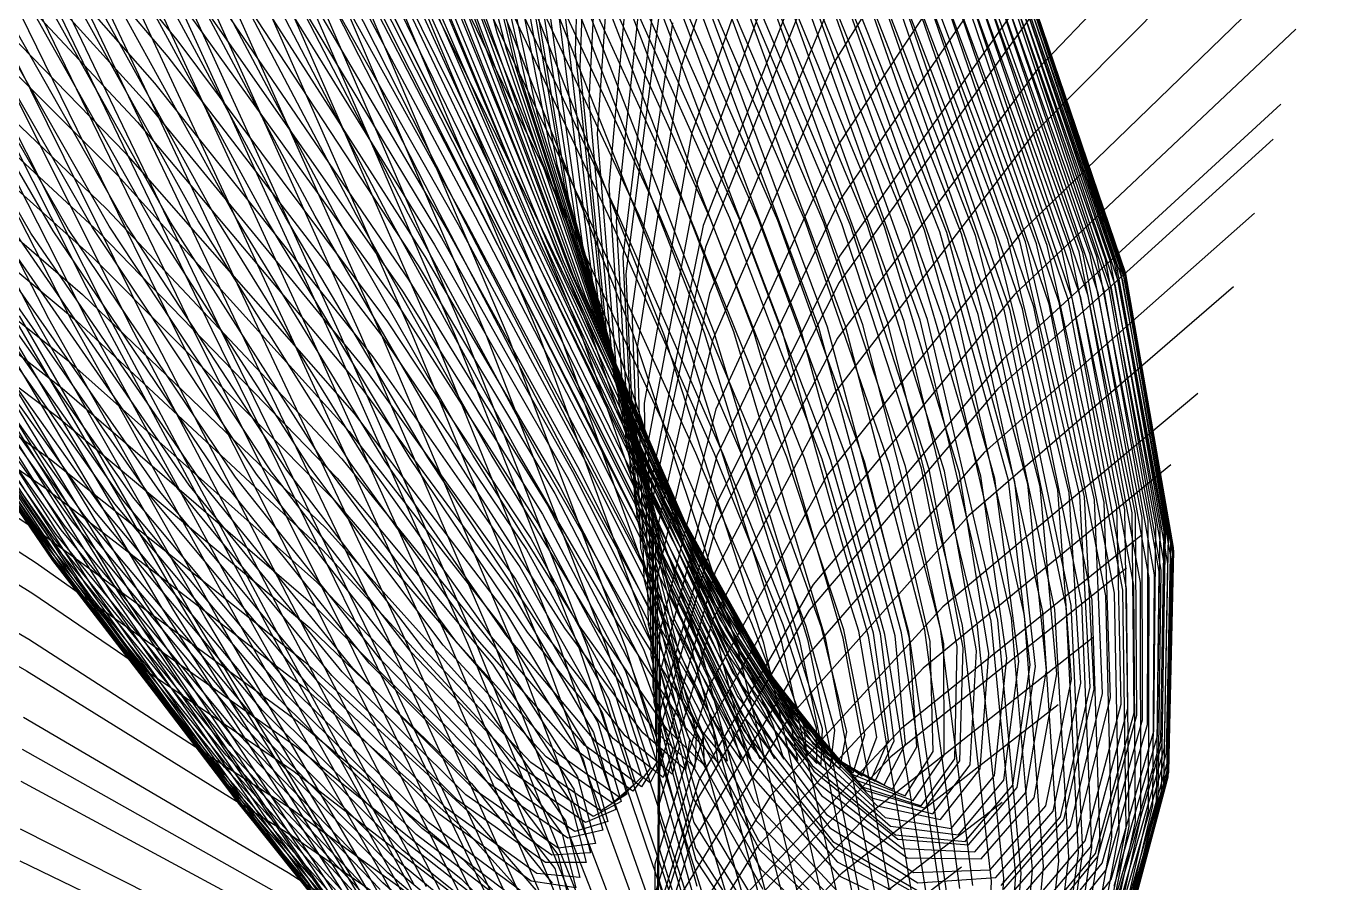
# Model space of a CAD drawing. Header units: metres. Extents: x -300 to 300, y -300 to 300.
# Drawn here: x 127.4 to 299.4, y -166.4 to -53.2 of the extents above; entities that cross this region are included whole.
import ezdxf

# ---------------------------------------------------------------- set-up
doc = ezdxf.new("R2010")
doc.units = ezdxf.units.M

msp = doc.modelspace()

# ---------------------------------------------------------------- linework, layer by layer
for p, q in [((177.2, -8.06), (189.6, -54.03)), ((109.87, -9.28), (147.32, -55.04)), ((107.94, -11.98), (146.11, -57.26)), ((179.15, -10.69), (190.82, -56.19)), ((201.29, -11.75), (199.96, -56.57)), ((181.06, -13.47), (192.02, -58.48)), ((181.94, -14.83), (192.57, -59.61)), ((202.19, -14.19), (200.55, -58.61)), ((227.87, -15.34), (213.91, -58.67)), ((105.18, -16.22), (144.38, -60.75)), ((260.32, -16.14), (234.08, -58.1)), ((183.79, -17.82), (193.73, -62.07)), ((299.41, -18.83), (261.06, -58.86)), ((103.36, -19.28), (143.23, -63.27)), ((204.03, -19.46), (201.74, -63)), ((185.59, -20.95), (194.86, -64.65)), ((101.58, -22.47), (142.12, -65.91)), ((188.15, -25.8), (196.47, -68.65)), ((205.77, -24.84), (202.86, -67.49)), ((229.96, -25.75), (215.33, -67.45)), ((99.05, -27.42), (140.53, -69.98)), ((261.17, -28.83), (234.68, -68.9)), ((298.6, -28.9), (260.47, -67.49)), ((97.39, -30.94), (139.49, -72.88)), ((189.83, -29.26), (197.52, -71.5)), ((191.46, -32.85), (198.54, -74.46)), ((208.14, -32.94), (204.39, -74.24)), ((231.18, -32.9), (216.15, -73.47)), ((192.21, -34.59), (199.01, -75.89)), ((95.06, -36.35), (138.02, -77.34)), ((159.02, -78.54), (136.84, -37.81)), ((161.66, -78.44), (139.66, -37.76)), ((165.61, -78.32), (143.86, -37.69)), ((168.33, -78.25), (146.75, -37.64)), ((171.07, -78.19), (149.67, -37.61)), ((175.14, -78.11), (154, -37.56)), ((177.92, -78.07), (156.96, -37.54)), ((182.05, -78.03), (161.35, -37.52)), ((184.85, -78.01), (164.34, -37.51)), ((166.66, -37.66), (187.65, -78.13)), ((187.67, -78), (167.34, -37.5)), ((168.08, -37.52), (188.57, -78.01)), ((168.75, -37.5), (189, -78)), ((189, -78), (168.75, -37.5)), ((170.17, -37.57), (189.92, -78.06)), ((171.59, -37.79), (190.84, -78.23)), ((191.81, -78), (171.74, -37.5)), ((194.63, -78.02), (174.74, -37.51)), ((198.76, -78.06), (179.13, -37.53)), ((201.54, -78.09), (182.1, -37.55)), ((204.32, -78.14), (185.06, -37.58)), ((205.63, -78.16), (186.44, -37.59)), ((208.38, -78.22), (189.37, -37.63)), ((211.11, -78.29), (192.27, -37.67)), ((215.08, -78.4), (196.5, -37.73)), ((217.74, -78.49), (199.33, -37.78)), ((220.37, -78.59), (202.13, -37.84)), ((261.44, -37.48), (234.87, -76.25)), ((128.04, -80.55), (103.88, -38.98)), ((130.95, -80.26), (106.98, -38.81)), ((133.01, -80.08), (109.18, -38.7)), ((136.16, -79.82), (112.53, -38.55)), ((138.38, -79.65), (114.88, -38.45)), ((140.65, -79.49), (117.3, -38.36)), ((144.09, -79.27), (120.96, -38.23)), ((146.49, -79.12), (123.52, -38.15)), ((150.11, -78.93), (127.37, -38.04)), ((152.63, -78.81), (130.05, -37.97)), ((155.19, -78.69), (132.77, -37.9)), ((161.76, -39.25), (184.48, -79.42)), ((163.17, -38.61), (185.39, -78.9)), ((165.24, -37.94), (186.73, -78.36)), ((173.67, -38.36), (192.18, -78.7)), ((175.07, -38.93), (193.09, -79.16)), ((193.75, -38.35), (199.98, -78.99)), ((221.59, -78.64), (203.43, -37.87)), ((209.62, -38.55), (205.35, -78.92)), ((224.17, -78.75), (206.17, -37.93)), ((226.7, -78.87), (208.87, -38)), ((230.36, -79.06), (212.76, -38.11)), ((232.78, -79.2), (215.34, -38.19)), ((235.16, -79.34), (217.87, -38.28)), ((236.26, -79.41), (219.04, -38.32)), ((238.56, -79.57), (221.48, -38.41)), ((240.8, -79.74), (223.87, -38.51)), ((243.99, -79.99), (227.26, -38.65)), ((246.08, -80.18), (229.49, -38.76)), ((248.11, -80.37), (231.65, -38.87)), ((249.04, -80.46), (232.64, -38.92)), ((250.97, -80.66), (234.69, -39.04)), ((252.83, -80.86), (236.67, -39.16)), ((255.43, -81.17), (239.44, -39.34)), ((257.1, -81.39), (241.22, -39.46)), ((93.53, -40.18), (137.07, -80.49)), ((159.71, -40.44), (183.15, -80.39)), ((176.47, -39.64), (194, -79.74)), ((177.13, -40.02), (194.42, -80.05)), ((178.52, -40.94), (195.32, -80.8)), ((232.23, -40.11), (216.86, -79.55)), ((258.7, -81.62), (242.92, -39.59)), ((259.43, -81.72), (243.69, -39.65)), ((260.91, -81.96), (245.27, -39.79)), ((262.31, -82.19), (246.76, -39.93)), ((264.22, -82.55), (248.79, -40.13)), ((265.41, -82.79), (250.06, -40.27)), ((266.52, -83.05), (251.24, -40.42)), ((267.01, -83.17), (251.76, -40.49)), ((267.99, -83.42), (252.8, -40.64)), ((268.87, -83.68), (253.74, -40.79)), ((270.01, -84.06), (254.96, -41.01)), ((270.68, -84.33), (255.66, -41.16)), ((156.96, -42.54), (181.37, -82.1)), ((158.33, -41.42), (182.26, -81.19)), ((179.89, -41.99), (196.21, -81.65)), ((195.25, -42.24), (200.92, -82.19)), ((271.25, -84.6), (256.27, -41.32)), ((271.48, -84.72), (256.52, -41.39)), ((271.81, -87.28), (256.86, -42.87)), ((271.91, -84.99), (256.98, -41.55)), ((272.25, -85.26), (257.34, -41.7)), ((272.31, -86.88), (257.4, -42.64)), ((272.54, -86.61), (257.64, -42.48)), ((272.58, -85.66), (257.68, -41.93)), ((272.66, -86.34), (257.77, -42.32)), ((272.68, -85.94), (257.79, -42.09)), ((272.69, -86.21), (257.8, -42.25)), ((92.07, -44.11), (136.15, -83.73)), ((154.97, -44.44), (180.08, -83.64)), ((181.89, -43.8), (197.51, -83.12)), ((210.99, -44.26), (206.24, -83.68)), ((232.66, -43.53), (217.15, -82.42)), ((260.53, -90.31), (244.86, -44.62)), ((262.59, -89.96), (247.06, -44.42)), ((263.89, -89.72), (248.44, -44.28)), ((265.11, -89.47), (249.73, -44.14)), ((265.65, -89.35), (250.31, -44.07)), ((266.74, -89.1), (251.47, -43.92)), ((267.74, -88.85), (252.53, -43.78)), ((269.05, -88.47), (253.93, -43.56)), ((269.83, -88.2), (254.75, -43.41)), ((270.51, -87.94), (255.48, -43.25)), ((270.8, -87.82), (255.79, -43.18)), ((271.35, -87.55), (256.38, -43.03)), ((296.81, -43.65), (259.16, -80.14)), ((128.44, -91.69), (104.31, -45.42)), ((130.42, -91.89), (106.42, -45.54)), ((133.45, -92.16), (109.64, -45.69)), ((135.59, -92.34), (111.92, -45.8)), ((137.79, -92.51), (114.26, -45.9)), ((138.84, -92.58), (115.38, -45.94)), ((141.13, -92.74), (117.81, -46.03)), ((143.47, -92.9), (120.3, -46.12)), ((147, -93.11), (124.06, -46.24)), ((149.46, -93.24), (126.68, -46.32)), ((151.96, -93.36), (129.34, -46.39)), ((153.16, -93.42), (130.61, -46.42)), ((153.64, -45.9), (179.22, -84.83)), ((183.23, -45.19), (198.37, -84.25)), ((227.23, -93.31), (209.43, -46.36)), ((229.71, -93.18), (212.07, -46.28)), ((232.15, -93.04), (214.66, -46.2)), ((233.28, -92.97), (215.87, -46.17)), ((235.65, -92.83), (218.39, -46.08)), ((237.96, -92.67), (220.84, -45.99)), ((241.26, -92.43), (224.36, -45.85)), ((243.43, -92.25), (226.67, -45.75)), ((245.54, -92.07), (228.91, -45.64)), ((246.51, -91.99), (229.94, -45.59)), ((248.52, -91.79), (232.09, -45.48)), ((250.47, -91.6), (234.16, -45.37)), ((261.47, -46.14), (234.89, -83.62)), ((253.21, -91.3), (237.07, -45.19)), ((254.98, -91.08), (238.95, -45.07)), ((256.67, -90.87), (240.76, -44.95)), ((257.44, -90.76), (241.58, -44.89)), ((259.03, -90.54), (243.26, -44.76)), ((155.72, -93.53), (133.34, -46.49)), ((158.33, -93.64), (136.11, -46.55)), ((162.22, -93.77), (140.25, -46.63)), ((164.9, -93.86), (143.11, -46.68)), ((167.61, -93.93), (145.99, -46.72)), ((168.9, -93.96), (147.36, -46.74)), ((171.64, -94.02), (150.28, -46.77)), ((174.41, -94.08), (153.22, -46.8)), ((178.51, -94.14), (157.58, -46.84)), ((181.31, -94.17), (160.57, -46.86)), ((184.11, -94.19), (163.55, -46.87)), ((185.44, -94.19), (164.96, -46.87)), ((188.26, -94.2), (167.96, -46.87)), ((191.07, -94.2), (170.96, -46.87)), ((195.21, -94.18), (175.36, -46.86)), ((198.02, -94.15), (178.35, -46.85)), ((200.81, -94.12), (181.32, -46.83)), ((202.13, -94.1), (182.72, -46.82)), ((184.56, -46.72), (199.23, -85.5)), ((185.18, -47.49), (199.63, -86.12)), ((204.9, -94.05), (185.67, -46.79)), ((207.66, -94), (188.6, -46.76)), ((211.67, -93.9), (192.87, -46.7)), ((214.37, -93.82), (195.75, -46.65)), ((197.33, -48.16), (202.23, -87.07)), ((217.04, -93.73), (198.58, -46.6)), ((218.29, -93.69), (199.91, -46.58)), ((220.91, -93.59), (202.7, -46.52)), ((223.49, -93.48), (205.45, -46.46)), ((211.6, -46.98), (206.63, -85.94)), ((151.71, -48.29), (177.97, -86.77)), ((186.48, -49.21), (200.47, -87.52)), ((90.02, -50.11), (134.86, -88.68)), ((150.42, -50.08), (177.14, -88.22)), ((187.75, -51.07), (201.3, -89.03)), ((233.45, -50.79), (217.69, -88.54)), ((261.39, -50.22), (234.83, -87.09)), ((149.15, -51.99), (176.32, -89.78)), ((198.68, -52.31), (203.08, -90.49)), ((212.81, -52.79), (207.42, -90.79)), ((88.71, -54.31), (134.04, -92.14)), ((147.32, -55.04), (175.13, -92.26)), ((189.6, -54.03), (202.49, -91.44)), ((295.17, -53.61), (257.97, -88.67)), ((190.82, -56.19), (203.28, -93.2)), ((199.96, -56.57), (203.88, -94)), ((146.11, -57.26), (174.35, -94.07)), ((192.02, -58.48), (204.06, -95.06)), ((234.08, -58.1), (218.11, -94.7)), ((192.57, -59.61), (204.41, -95.97)), ((200.55, -58.61), (204.25, -95.68)), ((213.91, -58.67), (208.13, -95.69)), ((261.06, -58.86), (234.6, -94.43)), ((86.88, -60.67), (132.89, -97.38)), ((144.38, -60.75), (173.23, -96.91)), ((143.23, -63.27), (172.49, -98.96)), ((193.73, -62.07), (205.16, -97.97)), ((201.74, -63), (205, -99.3)), ((293.2, -63.52), (256.53, -97.17)), ((85.72, -65.11), (132.16, -101.04)), ((194.86, -64.65), (205.89, -100.07)), ((142.12, -65.91), (171.77, -101.09)), ((196.47, -68.65), (206.94, -103.32)), ((202.86, -67.49), (205.7, -103)), ((215.33, -67.45), (209.04, -103.01)), ((260.47, -67.49), (234.18, -101.77)), ((292.15, -68.16), (255.77, -101.15)), ((84.63, -69.64), (131.48, -104.77)), ((140.53, -69.98), (170.74, -104.41)), ((234.68, -68.9), (218.51, -103.8)), ((197.52, -71.5), (207.62, -105.64)), ((139.49, -72.88), (170.07, -106.77)), ((216.15, -73.47), (209.58, -108.03)), ((198.54, -74.46), (208.28, -108.05)), ((204.39, -74.24), (206.66, -108.56)), ((83.15, -76.44), (130.55, -110.38)), ((138.02, -77.34), (169.12, -110.39)), ((199.01, -75.89), (208.58, -109.21)), ((234.87, -76.25), (218.64, -109.99)), ((167.02, -111.28), (146.49, -79.12)), ((170.24, -110.97), (150.11, -78.93)), ((172.47, -110.78), (152.63, -78.81)), ((174.74, -110.6), (155.19, -78.69)), ((178.14, -110.35), (159.02, -78.54)), ((180.49, -110.21), (161.66, -78.44)), ((183.99, -110.01), (165.61, -78.32)), ((186.4, -109.9), (168.33, -78.25)), ((188.84, -109.8), (171.07, -78.19)), ((192.45, -109.68), (175.14, -78.11)), ((194.92, -109.61), (177.92, -78.07)), ((198.58, -109.54), (182.05, -78.03)), ((201.07, -109.52), (184.85, -78.01)), ((185.39, -78.9), (201.98, -110.22)), ((186.73, -78.36), (203.01, -109.78)), ((187.65, -78.13), (203.71, -109.6)), ((203.57, -109.5), (187.67, -78)), ((188.57, -78.01), (204.42, -109.51)), ((189, -78), (204.75, -109.5)), ((204.75, -109.5), (189, -78)), ((189.92, -78.06), (205.45, -109.55)), ((190.84, -78.23), (206.16, -109.69)), ((207.25, -109.51), (191.81, -78)), ((192.18, -78.7), (207.19, -110.06)), ((209.74, -109.53), (194.63, -78.02)), ((213.41, -109.59), (198.76, -78.06)), ((199.98, -78.99), (209.21, -111.73)), ((215.88, -109.65), (201.54, -78.09)), ((218.35, -109.72), (204.32, -78.14)), ((205.35, -78.92), (207.26, -112.42)), ((219.51, -109.76), (205.63, -78.16)), ((221.95, -109.85), (208.38, -78.22)), ((224.37, -109.96), (211.11, -78.29)), ((227.89, -110.14), (215.08, -78.4)), ((230.25, -110.28), (217.74, -78.49)), ((232.59, -110.44), (220.37, -78.59)), ((233.68, -110.52), (221.59, -78.64)), ((235.96, -110.69), (224.17, -78.75)), ((238.21, -110.88), (226.7, -78.87)), ((241.46, -111.18), (230.36, -79.06)), ((289.7, -77.94), (253.98, -109.54)), ((148.96, -113.87), (126.14, -80.75)), ((150.64, -113.55), (128.04, -80.55)), ((153.23, -113.1), (130.95, -80.26)), ((155.06, -112.8), (133.01, -80.08)), ((157.85, -112.39), (136.16, -79.82)), ((137.07, -80.49), (168.5, -112.95)), ((159.82, -112.12), (138.38, -79.65)), ((161.84, -111.86), (140.65, -79.49)), ((164.89, -111.51), (144.09, -79.27)), ((183.15, -80.39), (200.26, -111.41)), ((184.48, -79.42), (201.28, -110.64)), ((193.09, -79.16), (207.89, -110.43)), ((194, -79.74), (208.59, -110.89)), ((194.42, -80.05), (208.91, -111.14)), ((195.32, -80.8), (209.6, -111.74)), ((216.86, -79.55), (210.03, -113.09)), ((243.61, -111.4), (232.78, -79.2)), ((259.16, -80.14), (233.26, -112.52)), ((245.72, -111.63), (235.16, -79.34)), ((246.7, -111.75), (236.26, -79.41)), ((248.73, -112), (238.56, -79.57)), ((250.72, -112.26), (240.8, -79.74)), ((253.56, -112.67), (243.99, -79.99)), ((255.41, -112.96), (246.08, -80.18)), ((257.21, -113.26), (248.11, -80.37)), ((258.04, -113.4), (249.04, -80.46)), ((259.75, -113.72), (250.97, -80.66)), ((82.22, -81.16), (129.97, -114.26)), ((139.12, -116.34), (115.05, -82.31)), ((140.33, -115.96), (116.41, -82.07)), ((141.61, -115.59), (117.86, -81.83)), ((143.62, -115.05), (120.13, -81.5)), ((145.08, -114.7), (121.77, -81.28)), ((147.34, -114.2), (124.32, -80.96)), ((181.37, -82.1), (198.89, -112.78)), ((182.26, -81.19), (199.57, -112.05)), ((196.21, -81.65), (210.29, -112.43)), ((200.92, -82.19), (209.82, -114.33)), ((217.15, -82.42), (210.22, -115.49)), ((261.4, -114.04), (252.83, -80.86)), ((263.71, -114.54), (255.43, -81.17)), ((265.2, -114.89), (257.1, -81.39)), ((266.62, -115.24), (258.7, -81.62)), ((267.26, -115.41), (259.43, -81.72)), ((268.57, -115.78), (260.91, -81.96)), ((269.82, -116.16), (262.31, -82.19)), ((271.51, -116.72), (264.22, -82.55)), ((132.56, -119.33), (107.66, -84.19)), ((133.51, -118.71), (108.74, -83.8)), ((134.26, -118.3), (109.58, -83.54)), ((135.09, -117.89), (110.52, -83.29)), ((136.46, -117.3), (112.05, -82.91)), ((137.48, -116.91), (113.2, -82.66)), ((136.15, -83.73), (167.9, -115.59)), ((180.08, -83.64), (197.9, -114.02)), ((197.51, -83.12), (211.28, -113.6)), ((198.37, -84.25), (211.95, -114.51)), ((206.24, -83.68), (207.82, -116.33)), ((234.89, -83.62), (218.65, -116.19)), ((272.57, -117.11), (265.41, -82.79)), ((273.55, -117.51), (266.52, -83.05)), ((273.99, -117.7), (267.01, -83.17)), ((274.85, -118.11), (267.99, -83.42)), ((275.64, -118.52), (268.87, -83.68)), ((276.65, -119.13), (270.01, -84.06)), ((130.52, -121.87), (105.36, -85.79)), ((130.75, -121.24), (105.62, -85.39)), ((131.01, -120.81), (105.91, -85.12)), ((131.35, -120.38), (106.3, -84.85)), ((132.01, -119.75), (107.04, -84.46)), ((179.22, -84.83), (197.24, -114.97)), ((199.23, -85.5), (212.61, -115.5)), ((206.63, -85.94), (208.07, -118.2)), ((277.24, -119.55), (270.68, -84.33)), ((277.75, -119.98), (271.25, -84.6)), ((277.96, -120.18), (271.48, -84.72)), ((278.34, -120.6), (271.91, -84.99)), ((278.64, -121.03), (272.25, -85.26)), ((278.93, -121.67), (272.58, -85.66)), ((279.02, -122.1), (272.68, -85.94)), ((130.46, -122.31), (105.3, -86.06)), ((130.54, -122.94), (105.38, -86.47)), ((130.69, -123.37), (105.56, -86.74)), ((130.93, -123.81), (105.83, -87.01)), ((131.43, -124.44), (106.39, -87.41)), ((131.88, -124.86), (106.9, -87.67)), ((177.97, -86.77), (196.28, -116.52)), ((199.63, -86.12), (212.91, -116)), ((200.47, -87.52), (213.56, -117.12)), ((202.23, -87.07), (210.67, -118.3)), ((234.83, -87.09), (218.62, -119.12)), ((286.91, -87.65), (251.94, -117.86)), ((277.84, -124.66), (271.35, -87.55)), ((278.25, -124.23), (271.81, -87.28)), ((278.69, -123.6), (272.31, -86.88)), ((278.89, -123.17), (272.54, -86.61)), ((279.01, -122.74), (272.66, -86.34)), ((279.03, -122.53), (272.69, -86.21)), ((80.99, -88.22), (129.19, -120.08)), ((132.68, -125.48), (107.8, -88.07)), ((133.33, -125.9), (108.53, -88.33)), ((134.06, -126.32), (109.35, -88.59)), ((134.43, -126.51), (109.77, -88.71)), ((135.28, -126.92), (110.72, -88.97)), ((136.2, -127.32), (111.76, -89.22)), ((134.86, -88.68), (167.07, -119.61)), ((177.14, -88.22), (195.64, -117.69)), ((201.3, -89.03), (214.19, -118.33)), ((217.69, -88.54), (210.57, -120.6)), ((257.97, -88.67), (232.42, -119.78)), ((272.78, -127.53), (265.65, -89.35)), ((273.75, -127.13), (266.74, -89.1)), ((274.63, -126.72), (267.74, -88.85)), ((275.8, -126.12), (269.05, -88.47)), ((276.49, -125.7), (269.83, -88.2)), ((277.09, -125.28), (270.51, -87.94)), ((277.35, -125.09), (270.8, -87.82)), ((137.7, -127.9), (113.45, -89.59)), ((138.82, -128.29), (114.71, -89.83)), ((140, -128.67), (116.05, -90.07)), ((140.59, -128.85), (116.71, -90.18)), ((141.89, -129.22), (118.17, -90.42)), ((143.25, -129.58), (119.71, -90.64)), ((145.39, -130.1), (122.12, -90.97)), ((176.32, -89.78), (195.01, -118.93)), ((203.08, -90.49), (211.21, -121.08)), ((207.42, -90.79), (208.56, -122.19)), ((263.31, -130.28), (254.98, -91.08)), ((264.81, -129.93), (256.67, -90.87)), ((265.5, -129.77), (257.44, -90.76)), ((266.9, -129.41), (259.03, -90.54)), ((268.24, -129.04), (260.53, -90.31)), ((270.07, -128.49), (262.59, -89.96)), ((271.22, -128.11), (263.89, -89.72)), ((272.3, -127.72), (265.11, -89.47)), ((146.93, -130.44), (123.85, -91.19)), ((148.53, -130.77), (125.66, -91.39)), ((149.31, -130.92), (126.53, -91.49)), ((151, -131.24), (128.44, -91.69)), ((152.76, -131.55), (130.42, -91.89)), ((155.45, -131.98), (133.45, -92.16)), ((134.04, -92.14), (166.54, -122.42)), ((157.35, -132.27), (135.59, -92.34)), ((159.3, -132.54), (137.79, -92.51)), ((160.23, -132.66), (138.84, -92.58)), ((162.26, -132.91), (141.13, -92.74)), ((175.13, -92.26), (194.1, -120.92)), ((202.49, -91.44), (215.11, -120.26)), ((246.15, -133.04), (235.65, -92.83)), ((248.2, -132.8), (237.96, -92.67)), ((251.13, -132.41), (241.26, -92.43)), ((253.06, -132.13), (243.43, -92.25)), ((254.93, -131.85), (245.54, -92.07)), ((255.79, -131.71), (246.51, -91.99)), ((257.58, -131.41), (248.52, -91.79)), ((259.31, -131.09), (250.47, -91.6)), ((261.74, -130.61), (253.21, -91.3)), ((80.24, -93.1), (128.72, -124.1)), ((164.34, -133.16), (143.47, -92.9)), ((167.47, -133.49), (147, -93.11)), ((169.66, -133.7), (149.46, -93.24)), ((171.88, -133.9), (151.96, -93.36)), ((172.94, -133.99), (153.16, -93.42)), ((175.22, -134.16), (155.72, -93.53)), ((177.53, -134.33), (158.33, -93.64)), ((180.98, -134.55), (162.22, -93.77)), ((183.36, -134.68), (164.9, -93.86)), ((185.77, -134.8), (167.61, -93.93)), ((186.91, -134.85), (168.9, -93.96)), ((189.35, -134.95), (171.64, -94.02)), ((174.35, -94.07), (193.5, -122.36)), ((191.8, -135.03), (174.41, -94.08)), ((195.44, -135.12), (178.51, -94.14)), ((197.92, -135.17), (181.31, -94.17)), ((200.41, -135.2), (184.11, -94.19)), ((201.59, -135.21), (185.44, -94.19)), ((204.09, -135.22), (188.26, -94.2)), ((206.59, -135.22), (191.07, -94.2)), ((210.26, -135.19), (195.21, -94.18)), ((212.76, -135.15), (198.02, -94.15)), ((215.23, -135.1), (200.81, -94.12)), ((216.4, -135.07), (202.13, -94.1)), ((203.28, -93.2), (215.71, -121.67)), ((203.88, -94), (211.74, -123.94)), ((218.86, -134.99), (204.9, -94.05)), ((221.31, -134.9), (207.66, -94)), ((224.87, -134.74), (211.67, -93.9)), ((227.27, -134.62), (214.37, -93.82)), ((229.64, -134.48), (217.04, -93.73)), ((230.74, -134.41), (218.29, -93.69)), ((234.6, -94.43), (218.46, -125.3)), ((233.07, -134.25), (220.91, -93.59)), ((235.37, -134.08), (223.49, -93.48)), ((238.68, -133.81), (227.23, -93.31)), ((240.88, -133.6), (229.71, -93.18)), ((243.05, -133.38), (232.15, -93.04)), ((244.05, -133.28), (233.28, -92.97)), ((204.06, -95.06), (216.31, -123.16)), ((204.25, -95.68), (211.97, -125.3)), ((204.41, -95.97), (216.59, -123.89)), ((208.13, -95.69), (209.01, -126.24)), ((218.11, -94.7), (210.84, -125.73)), ((79.56, -98.03), (128.3, -128.16)), ((132.89, -97.38), (165.8, -126.69)), ((173.23, -96.91), (192.64, -124.64)), ((205.16, -97.97), (217.16, -125.49)), ((256.53, -97.17), (231.41, -127)), ((172.49, -98.96), (192.07, -126.28)), ((205, -99.3), (212.46, -128.24)), ((132.16, -101.04), (165.33, -129.66)), ((171.77, -101.09), (191.52, -127.99)), ((205.89, -100.07), (217.72, -127.17)), ((255.77, -101.15), (230.88, -130.39)), ((205.7, -103), (212.91, -131.25)), ((209.04, -103.01), (209.58, -132.26)), ((234.18, -101.77), (218.18, -131.49)), ((282.22, -101.75), (248.52, -129.95)), ((131.48, -104.77), (164.88, -132.69)), ((170.74, -104.41), (190.73, -130.64)), ((206.94, -103.32), (218.52, -129.78)), ((218.51, -103.8), (211.1, -133.31)), ((78.7, -105.38), (127.75, -134.22)), ((207.62, -105.64), (219.05, -131.63)), ((170.07, -106.77), (190.21, -132.53)), ((208.28, -108.05), (219.55, -133.56)), ((209.58, -108.03), (209.92, -136.4)), ((198.56, -132.76), (183.99, -110.01)), ((200.59, -132.59), (186.4, -109.9)), ((202.63, -132.45), (188.84, -109.8)), ((205.67, -132.27), (192.45, -109.68)), ((207.74, -132.17), (194.92, -109.61)), ((210.82, -132.07), (198.58, -109.54)), ((212.91, -132.02), (201.07, -109.52)), ((203.01, -109.78), (214.21, -132.22)), ((215.01, -132), (203.57, -109.5)), ((203.71, -109.6), (214.93, -132.08)), ((204.42, -109.51), (215.66, -132.01)), ((204.75, -109.5), (216, -132)), ((216, -132), (204.75, -109.5)), ((205.45, -109.55), (216.73, -132.04)), ((206.16, -109.69), (217.45, -132.15)), ((206.66, -108.56), (213.53, -135.77)), ((207.19, -110.06), (218.52, -132.44)), ((218.1, -132.01), (207.25, -109.51)), ((208.58, -109.21), (219.79, -134.49)), ((220.2, -132.04), (209.74, -109.53)), ((218.64, -109.99), (211.19, -138.47)), ((223.27, -132.13), (213.41, -109.59)), ((225.35, -132.22), (215.88, -109.65)), ((227.42, -132.32), (218.35, -109.72)), ((228.4, -132.38), (219.51, -109.76)), ((230.45, -132.52), (221.95, -109.85)), ((232.48, -132.68), (224.37, -109.96)), ((253.98, -109.54), (229.62, -137.52)), ((78.2, -110.42), (127.44, -138.37)), ((130.55, -110.38), (164.28, -137.25)), ((182.52, -135), (164.89, -111.51)), ((184.31, -134.66), (167.02, -111.28)), ((169.12, -110.39), (189.48, -135.43)), ((187.01, -134.2), (170.24, -110.97)), ((188.88, -133.91), (172.47, -110.78)), ((190.79, -133.64), (174.74, -110.6)), ((193.65, -133.27), (178.14, -110.35)), ((195.62, -133.05), (180.49, -110.21)), ((200.26, -111.41), (211.37, -133.5)), ((201.28, -110.64), (212.42, -132.89)), ((201.98, -110.22), (213.14, -132.57)), ((207.89, -110.43), (219.24, -132.73)), ((208.59, -110.89), (219.95, -133.1)), ((208.91, -111.14), (220.29, -133.29)), ((209.21, -111.73), (220.27, -136.51)), ((209.6, -111.74), (221, -133.76)), ((235.44, -132.96), (227.89, -110.14)), ((237.42, -133.17), (230.25, -110.28)), ((239.38, -133.4), (232.59, -110.44)), ((240.3, -133.52), (233.68, -110.52)), ((242.22, -133.78), (235.96, -110.69)), ((244.11, -134.06), (238.21, -110.88)), ((246.83, -134.51), (241.46, -111.18)), ((248.64, -134.84), (243.61, -111.4)), ((250.41, -135.18), (245.72, -111.63)), ((278.64, -111.18), (245.91, -138.04)), ((251.23, -135.35), (246.7, -111.75)), ((172.72, -137.37), (153.23, -113.1)), ((174.26, -136.93), (155.06, -112.8)), ((176.61, -136.31), (157.85, -112.39)), ((178.26, -135.91), (159.82, -112.12)), ((179.95, -135.53), (161.84, -111.86)), ((168.5, -112.95), (189.01, -137.49)), ((198.89, -112.78), (209.96, -134.58)), ((199.57, -112.05), (210.67, -134.01)), ((207.26, -112.42), (213.92, -138.91)), ((210.03, -113.09), (210.2, -140.57)), ((210.29, -112.43), (221.7, -134.3)), ((233.26, -112.52), (217.56, -140.54)), ((252.95, -135.73), (248.73, -112)), ((254.62, -136.12), (250.72, -112.26)), ((257, -136.73), (253.56, -112.67)), ((258.55, -137.16), (255.41, -112.96)), ((260.07, -137.61), (257.21, -113.26)), ((260.76, -137.82), (258.04, -113.4)), ((129.97, -114.26), (163.9, -140.41)), ((164.66, -140.29), (143.62, -115.05)), ((165.88, -139.76), (145.08, -114.7)), ((167.78, -139.01), (147.34, -114.2)), ((169.14, -138.52), (148.96, -113.87)), ((170.55, -138.04), (150.64, -113.55)), ((197.24, -114.97), (208.26, -136.3)), ((197.9, -114.02), (208.95, -135.55)), ((209.82, -114.33), (220.74, -138.59)), ((211.28, -113.6), (222.73, -135.22)), ((211.95, -114.51), (223.42, -135.94)), ((262.2, -138.29), (259.75, -113.72)), ((263.58, -138.78), (261.4, -114.04)), ((265.52, -139.52), (263.71, -114.54)), ((266.77, -140.04), (265.2, -114.89)), ((267.97, -140.57), (266.62, -115.24)), ((159.49, -143.06), (137.48, -116.91)), ((160.87, -142.2), (139.12, -116.34)), ((161.89, -141.64), (140.33, -115.96)), ((162.96, -141.08), (141.61, -115.59)), ((167.9, -115.59), (188.55, -139.6)), ((196.28, -116.52), (207.27, -137.52)), ((207.82, -116.33), (214.28, -142.1)), ((210.22, -115.49), (210.32, -142.55)), ((218.65, -116.19), (211.19, -143.65)), ((212.61, -115.5), (224.09, -136.72)), ((212.91, -116), (224.41, -137.12)), ((268.51, -140.83), (267.26, -115.41)), ((269.61, -141.38), (268.57, -115.78)), ((270.66, -141.94), (269.82, -116.16)), ((272.08, -142.78), (271.51, -116.72)), ((156.79, -145.14), (134.26, -118.3)), ((157.49, -144.53), (135.09, -117.89)), ((158.63, -143.65), (136.46, -117.3)), ((195.64, -117.69), (206.61, -138.44)), ((208.07, -118.2), (214.44, -143.61)), ((210.67, -118.3), (221.39, -141.77)), ((213.56, -117.12), (225.08, -138)), ((214.19, -118.33), (225.73, -138.95)), ((251.94, -117.86), (228.18, -144.6)), ((272.97, -143.36), (272.57, -117.11)), ((273.79, -143.96), (273.55, -117.51)), ((274.16, -144.24), (273.99, -117.7)), ((274.89, -144.85), (274.85, -118.11)), ((275.55, -145.46), (275.64, -118.52)), ((129.19, -120.08), (163.4, -145.14)), ((154.35, -148.24), (131.35, -120.38)), ((154.9, -147.3), (132.01, -119.75)), ((155.36, -146.67), (132.56, -119.33)), ((156.16, -145.75), (133.51, -118.71)), ((167.07, -119.61), (187.91, -142.81)), ((195.01, -118.93), (205.96, -139.42)), ((218.62, -119.12), (211.17, -146.09)), ((215.11, -120.26), (226.67, -140.46)), ((232.42, -119.78), (216.99, -146.66)), ((276.4, -146.38), (276.65, -119.13)), ((276.89, -147), (277.24, -119.55)), ((277.32, -147.64), (277.75, -119.98)), ((277.49, -147.94), (277.96, -120.18)), ((153.65, -150.47), (130.52, -121.87)), ((153.84, -149.52), (130.75, -121.24)), ((154.06, -148.88), (131.01, -120.81)), ((194.1, -120.92), (205.03, -140.98)), ((210.57, -120.6), (210.54, -146.76)), ((211.21, -121.08), (221.81, -143.99)), ((215.71, -121.67), (227.3, -141.57)), ((274.74, -120.5), (243.07, -146.03)), ((277.81, -148.57), (278.34, -120.6)), ((278.07, -149.22), (278.64, -121.03)), ((278.31, -150.16), (278.93, -121.67)), ((278.39, -150.81), (279.02, -122.1)), ((153.6, -151.12), (130.46, -122.31)), ((153.66, -152.07), (130.54, -122.94)), ((153.79, -152.71), (130.69, -123.37)), ((153.99, -153.35), (130.93, -123.81)), ((166.54, -122.42), (187.5, -145.07)), ((193.5, -122.36), (204.41, -142.12)), ((208.56, -122.19), (214.76, -146.86)), ((216.31, -123.16), (227.91, -142.74)), ((278.11, -153.05), (278.69, -123.6)), ((278.28, -152.41), (278.89, -123.17)), ((278.37, -151.76), (279.01, -122.74)), ((278.39, -151.46), (279.03, -122.53)), ((128.72, -124.1), (163.1, -148.41)), ((154.42, -154.3), (131.43, -124.44)), ((154.79, -154.93), (131.88, -124.86)), ((155.46, -155.86), (132.68, -125.48)), ((192.64, -124.64), (203.52, -143.91)), ((218.46, -125.3), (211.07, -151.24)), ((211.74, -123.94), (222.21, -146.28)), ((211.97, -125.3), (222.39, -147.37)), ((216.59, -123.89), (228.2, -143.32)), ((217.16, -125.49), (228.79, -144.58)), ((272.79, -124.84), (241.65, -149.75)), ((276.77, -155.56), (277.09, -125.28)), ((276.99, -155.27), (277.35, -125.09)), ((277.4, -154.63), (277.84, -124.66)), ((277.74, -153.99), (278.25, -124.23)), ((156.01, -156.48), (133.33, -125.9)), ((156.62, -157.1), (134.06, -126.32)), ((156.93, -157.39), (134.43, -126.51)), ((157.64, -158), (135.28, -126.92)), ((165.8, -126.69), (186.93, -148.48)), ((192.07, -126.28), (202.94, -145.2)), ((209.01, -126.24), (215.05, -150.15)), ((210.84, -125.73), (210.71, -150.99)), ((231.41, -127), (216.31, -152.74)), ((217.72, -127.17), (229.37, -145.9)), ((273.96, -158.32), (273.75, -127.13)), ((274.7, -157.71), (274.63, -126.72)), ((275.68, -156.81), (275.8, -126.12)), ((276.26, -156.19), (276.49, -125.7)), ((128.3, -128.16), (162.82, -151.71)), ((158.42, -158.6), (136.2, -127.32)), ((159.68, -159.47), (137.7, -127.9)), ((160.62, -160.05), (138.82, -128.29)), ((161.61, -160.61), (140, -128.67)), ((162.11, -160.88), (140.59, -128.85)), ((191.52, -127.99), (202.36, -146.54)), ((212.46, -128.24), (222.76, -149.73)), ((270.87, -160.35), (270.07, -128.49)), ((271.84, -159.77), (271.22, -128.11)), ((272.74, -159.19), (272.3, -127.72)), ((273.15, -158.91), (272.78, -127.53)), ((163.2, -161.43), (141.89, -129.22)), ((164.34, -161.97), (143.25, -129.58)), ((166.14, -162.74), (145.39, -130.1)), ((167.43, -163.25), (146.93, -130.44)), ((165.33, -129.66), (186.57, -150.86)), ((190.73, -130.64), (201.55, -148.63)), ((230.88, -130.39), (215.94, -155.6)), ((218.52, -129.78), (230.19, -147.95)), ((248.52, -129.95), (225.78, -154.87)), ((263.87, -163.52), (261.74, -130.61)), ((265.19, -163.01), (263.31, -130.28)), ((266.45, -162.5), (264.81, -129.93)), ((267.03, -162.25), (265.5, -129.77)), ((268.21, -161.72), (266.9, -129.41)), ((269.33, -161.17), (268.24, -129.04)), ((168.78, -163.75), (148.53, -130.77)), ((169.43, -163.98), (149.31, -130.92)), ((170.85, -164.45), (151, -131.24)), ((172.33, -164.91), (152.76, -131.55)), ((174.59, -165.56), (155.45, -131.98)), ((176.18, -165.98), (157.35, -132.27)), ((212.12, -146.13), (202.63, -132.45)), ((214.53, -145.88), (205.67, -132.27)), ((216.18, -145.74), (207.74, -132.17)), ((209.58, -132.26), (215.42, -155.05)), ((218.63, -145.59), (210.82, -132.07)), ((218.18, -131.49), (210.89, -156.4)), ((212.91, -131.25), (223.11, -152.14)), ((220.29, -145.53), (212.91, -132.02)), ((214.21, -132.22), (220.45, -145.67)), ((214.93, -132.08), (221.38, -145.56)), ((221.96, -145.5), (215.01, -132)), ((215.66, -132.01), (222.31, -145.51)), ((216, -132), (222.75, -145.5)), ((222.75, -145.5), (216, -132)), ((216.73, -132.04), (223.68, -145.53)), ((217.45, -132.15), (224.61, -145.61)), ((224.42, -145.52), (218.1, -132.01)), ((218.52, -132.44), (225.97, -145.84)), ((219.05, -131.63), (230.73, -149.41)), ((226.09, -145.56), (220.2, -132.04)), ((228.53, -145.69), (223.27, -132.13)), ((230.19, -145.81), (225.35, -132.22)), ((231.83, -145.96), (227.42, -132.32)), ((232.61, -146.04), (228.4, -132.38)), ((254.96, -166.2), (251.13, -132.41)), ((256.58, -165.79), (253.06, -132.13)), ((258.15, -165.36), (254.93, -131.85)), ((258.87, -165.15), (255.79, -131.71)), ((260.38, -164.7), (257.58, -131.41)), ((261.83, -164.23), (259.31, -131.09)), ((177.82, -166.39), (159.3, -132.54)), ((178.61, -166.57), (160.23, -132.66)), ((180.31, -166.95), (162.26, -132.91)), ((182.05, -167.31), (164.34, -133.16)), ((164.88, -132.69), (186.23, -153.29)), ((184.69, -167.81), (167.47, -133.49)), ((186.52, -168.12), (169.66, -133.7)), ((188.39, -168.42), (171.88, -133.9)), ((189.28, -168.55), (172.94, -133.99)), ((191.19, -168.82), (175.22, -134.16)), ((201.19, -148.22), (188.88, -133.91)), ((190.21, -132.53), (201.02, -150.12)), ((202.71, -147.83), (190.79, -133.64)), ((204.98, -147.31), (193.65, -133.27)), ((206.55, -147), (195.62, -133.05)), ((208.89, -146.59), (198.56, -132.76)), ((210.5, -146.35), (200.59, -132.59)), ((210.67, -134.01), (215.92, -147.05)), ((211.1, -133.31), (210.88, -157.23)), ((211.37, -133.5), (216.83, -146.66)), ((212.42, -132.89), (218.17, -146.19)), ((213.14, -132.57), (219.09, -145.94)), ((219.24, -132.73), (226.89, -146.06)), ((219.55, -133.56), (231.25, -150.92)), ((219.95, -133.1), (227.81, -146.34)), ((220.29, -133.29), (228.24, -146.49)), ((221, -133.76), (229.15, -146.86)), ((234.24, -146.24), (230.45, -132.52)), ((235.85, -146.47), (232.48, -132.68)), ((241.72, -168.69), (235.37, -134.08)), ((238.21, -146.86), (235.44, -132.96)), ((239.78, -147.16), (237.42, -133.17)), ((268.44, -133.94), (238.48, -157.55)), ((244.5, -168.28), (238.68, -133.81)), ((241.34, -147.49), (239.38, -133.4)), ((242.07, -147.66), (240.3, -133.52)), ((246.35, -167.98), (240.88, -133.6)), ((243.6, -148.03), (242.22, -133.78)), ((248.17, -167.65), (243.05, -133.38)), ((249.01, -167.49), (244.05, -133.28)), ((245.1, -148.43), (244.11, -134.06)), ((250.78, -167.14), (246.15, -133.04)), ((252.5, -166.77), (248.2, -132.8)), ((127.75, -134.22), (162.47, -156.63)), ((193.13, -169.06), (177.53, -134.33)), ((194.09, -150.52), (179.95, -135.53)), ((196.03, -169.39), (180.98, -134.55)), ((196.13, -149.77), (182.52, -135)), ((198.04, -169.59), (183.36, -134.68)), ((197.55, -149.29), (184.31, -134.66)), ((200.05, -169.76), (185.77, -134.8)), ((201.01, -169.84), (186.91, -134.85)), ((199.7, -148.63), (187.01, -134.2)), ((203.06, -169.98), (189.35, -134.95)), ((189.48, -135.43), (200.27, -152.4)), ((205.12, -170.11), (191.8, -135.03)), ((208.18, -170.25), (195.44, -135.12)), ((210.27, -170.32), (197.92, -135.17)), ((212.36, -170.37), (200.41, -135.2)), ((213.35, -170.38), (201.59, -135.21)), ((215.45, -170.4), (204.09, -135.22)), ((217.55, -170.39), (206.59, -135.22)), ((208.95, -135.55), (213.72, -148.24)), ((209.96, -134.58), (215.03, -147.49)), ((220.63, -170.35), (210.26, -135.19)), ((222.72, -170.29), (212.76, -135.15)), ((213.53, -135.77), (223.59, -155.76)), ((224.81, -170.21), (215.23, -135.1)), ((225.78, -170.16), (216.4, -135.07)), ((227.85, -170.05), (218.86, -134.99)), ((219.79, -134.49), (231.49, -151.65)), ((229.91, -169.92), (221.31, -134.9)), ((221.7, -134.3), (230.05, -147.27)), ((222.73, -135.22), (231.36, -147.98)), ((232.9, -169.68), (224.87, -134.74)), ((234.92, -169.5), (227.27, -134.62)), ((236.9, -169.29), (229.64, -134.48)), ((237.83, -169.19), (230.74, -134.41)), ((239.79, -168.95), (233.07, -134.25)), ((247.26, -149.07), (246.83, -134.51)), ((248.7, -149.54), (248.64, -134.84)), ((250.11, -150.03), (250.41, -135.18)), ((250.76, -150.27), (251.23, -135.35)), ((252.12, -150.81), (252.95, -135.73)), ((164.28, -137.25), (185.77, -156.94)), ((188.34, -153.14), (172.72, -137.37)), ((189.56, -152.52), (174.26, -136.93)), ((191.43, -151.64), (176.61, -136.31)), ((192.74, -151.07), (178.26, -135.91)), ((189.01, -137.49), (199.78, -154.01)), ((207.27, -137.52), (211.58, -149.75)), ((208.26, -136.3), (212.85, -148.81)), ((209.92, -136.4), (215.64, -158.41)), ((229.62, -137.52), (215.09, -161.6)), ((220.27, -136.51), (231.99, -153.24)), ((223.42, -135.94), (232.24, -148.53)), ((224.09, -136.72), (233.11, -149.14)), ((224.41, -137.12), (233.51, -149.44)), ((253.45, -151.36), (254.62, -136.12)), ((255.34, -152.23), (257, -136.73)), ((256.58, -152.84), (258.55, -137.16)), ((257.79, -153.48), (260.07, -137.61)), ((127.44, -138.37), (162.27, -160.01)), ((184.41, -155.49), (167.78, -139.01)), ((185.49, -154.79), (169.14, -138.52)), ((186.62, -154.11), (170.55, -138.04)), ((206.61, -138.44), (210.74, -150.46)), ((211.19, -138.47), (210.93, -161.49)), ((213.92, -138.91), (223.89, -158.27)), ((220.74, -138.59), (232.47, -154.88)), ((245.91, -138.04), (223.94, -161.75)), ((225.08, -138), (234.36, -150.12)), ((225.73, -138.95), (235.2, -150.85)), ((258.34, -153.79), (260.76, -137.82)), ((259.48, -154.46), (262.2, -138.29)), ((260.58, -155.15), (263.58, -138.78)), ((163.9, -140.41), (185.48, -159.47)), ((181.93, -157.3), (164.66, -140.29)), ((182.9, -156.55), (165.88, -139.76)), ((188.55, -139.6), (199.31, -155.67)), ((205.03, -140.98), (208.71, -152.42)), ((205.96, -139.42), (209.91, -151.21)), ((210.2, -140.57), (215.83, -161.8)), ((217.56, -140.54), (210.48, -163.95)), ((226.67, -140.46), (236.41, -152.02)), ((262.13, -156.21), (265.52, -139.52)), ((263.12, -156.95), (266.77, -140.04)), ((264.07, -157.7), (267.97, -140.57)), ((264.5, -158.07), (268.51, -140.83)), ((178.92, -160.03), (160.87, -142.2)), ((179.73, -159.22), (161.89, -141.64)), ((180.58, -158.43), (162.96, -141.08)), ((204.41, -142.12), (207.92, -153.29)), ((210.32, -142.55), (215.9, -163.41)), ((214.28, -142.1), (224.16, -160.82)), ((221.39, -141.77), (233.14, -157.38)), ((227.3, -141.57), (237.21, -152.87)), ((227.91, -142.74), (237.99, -153.78)), ((265.38, -158.85), (269.61, -141.38)), ((266.21, -159.65), (270.66, -141.94)), ((177.14, -162.08), (158.63, -143.65)), ((177.82, -161.24), (159.49, -143.06)), ((187.91, -142.81), (198.65, -158.2)), ((203.52, -143.91), (206.78, -154.67)), ((211.19, -143.65), (210.93, -165.75)), ((214.44, -143.61), (224.29, -162.03)), ((221.81, -143.99), (233.58, -159.13)), ((228.2, -143.32), (238.36, -154.22)), ((263.78, -142.9), (235.08, -165.23)), ((267.34, -160.85), (272.08, -142.78)), ((268.04, -161.68), (272.97, -143.36)), ((268.7, -162.53), (273.79, -143.96)), ((268.99, -162.93), (274.16, -144.24)), ((127.07, -144.53), (162.03, -165.02)), ((175.18, -165.08), (156.16, -145.75)), ((175.68, -164.21), (156.79, -145.14)), ((176.23, -163.34), (157.49, -144.53)), ((163.4, -145.14), (185.09, -163.26)), ((187.5, -145.07), (198.23, -159.98)), ((202.94, -145.2), (206.03, -155.66)), ((211.17, -146.09), (210.92, -167.76)), ((216.97, -150.87), (212.12, -146.13)), ((228.18, -144.6), (214.13, -167.57)), ((218.79, -150.52), (214.53, -145.88)), ((220.04, -150.33), (216.18, -145.74)), ((218.17, -146.19), (218.79, -150.52)), ((221.88, -150.13), (218.63, -145.59)), ((219.09, -145.94), (220.04, -150.33)), ((223.14, -150.05), (220.29, -145.53)), ((220.45, -145.67), (221.88, -150.13)), ((221.38, -145.56), (223.14, -150.05)), ((243.07, -146.03), (221.94, -168.54)), ((224.4, -150), (221.96, -145.5)), ((222.31, -145.51), (224.4, -150)), ((222.75, -145.5), (225, -150)), ((225, -150), (222.75, -145.5)), ((223.68, -145.53), (226.26, -150.02)), ((226.26, -150.02), (224.42, -145.52)), ((224.61, -145.61), (227.52, -150.08)), ((225.97, -145.84), (229.37, -150.26)), ((227.52, -150.08), (226.09, -145.56)), ((226.89, -146.06), (230.62, -150.42)), ((229.37, -150.26), (228.53, -145.69)), ((228.79, -144.58), (239.11, -155.19)), ((229.37, -145.9), (239.85, -156.21)), ((230.62, -150.42), (230.19, -145.81)), ((231.87, -150.63), (231.83, -145.96)), ((232.45, -150.75), (232.61, -146.04)), ((269.57, -163.79), (274.89, -144.85)), ((270.09, -164.67), (275.55, -145.46)), ((174.17, -167.29), (154.9, -147.3)), ((174.54, -166.39), (155.36, -146.67)), ((202.36, -146.54), (205.3, -156.7)), ((209.85, -153.2), (202.71, -147.83)), ((211.57, -152.49), (204.98, -147.31)), ((212.75, -152.06), (206.55, -147)), ((214.52, -151.49), (208.89, -146.59)), ((216.99, -146.66), (210.12, -169.05)), ((215.74, -151.16), (210.5, -146.35)), ((210.54, -146.76), (216.04, -166.83)), ((215.03, -147.49), (214.52, -151.49)), ((214.76, -146.86), (224.53, -164.63)), ((215.92, -147.05), (215.74, -151.16)), ((216.83, -146.66), (216.97, -150.87)), ((222.21, -146.28), (233.99, -160.93)), ((222.39, -147.37), (234.18, -161.79)), ((227.81, -146.34), (231.87, -150.63)), ((228.24, -146.49), (232.45, -150.75)), ((229.15, -146.86), (233.68, -151.02)), ((230.05, -147.27), (234.9, -151.33)), ((233.68, -151.02), (234.24, -146.24)), ((234.9, -151.33), (235.85, -146.47)), ((236.68, -151.87), (238.21, -146.86)), ((237.87, -152.28), (239.78, -147.16)), ((239.05, -152.73), (241.34, -147.49)), ((239.6, -152.96), (242.07, -147.66)), ((270.77, -165.97), (276.4, -146.38)), ((271.16, -166.86), (276.89, -147)), ((271.5, -167.76), (277.32, -147.64)), ((271.64, -168.19), (277.49, -147.94)), ((126.87, -148.76), (161.9, -168.46)), ((173.33, -170.45), (153.84, -149.52)), ((173.5, -169.53), (154.06, -148.88)), ((173.73, -168.62), (154.35, -148.24)), ((163.1, -148.41), (184.86, -165.87)), ((186.93, -148.48), (197.64, -162.66)), ((205.95, -155.2), (197.55, -149.29)), ((207.58, -154.29), (199.7, -148.63)), ((208.7, -153.73), (201.19, -148.22)), ((201.55, -148.63), (204.26, -158.31)), ((212.85, -148.81), (211.57, -152.49)), ((213.72, -148.24), (212.75, -152.06)), ((230.19, -147.95), (240.91, -157.78)), ((230.73, -149.41), (241.6, -158.91)), ((231.36, -147.98), (236.68, -151.87)), ((232.24, -148.53), (237.87, -152.28)), ((233.11, -149.14), (239.05, -152.73)), ((233.51, -149.44), (239.6, -152.96)), ((240.76, -153.47), (243.6, -148.03)), ((241.89, -154.02), (245.1, -148.43)), ((243.53, -154.9), (247.26, -149.07)), ((244.62, -155.54), (248.7, -149.54)), ((271.9, -169.1), (277.81, -148.57)), ((272.1, -170.01), (278.07, -149.22)), ((173.14, -172.72), (153.6, -151.12)), ((173.17, -171.8), (153.65, -150.47)), ((186.57, -150.86), (197.27, -164.53)), ((202.32, -157.64), (192.74, -151.07)), ((203.34, -156.89), (194.09, -150.52)), ((204.88, -155.86), (196.13, -149.77)), ((201.02, -150.12), (203.58, -159.45)), ((209.91, -151.21), (207.58, -154.29)), ((210.74, -150.46), (208.7, -153.73)), ((211.58, -149.75), (209.85, -153.2)), ((210.71, -150.99), (216.15, -170.27)), ((211.07, -151.24), (210.85, -172.01)), ((215.05, -150.15), (224.75, -167.26)), ((241.65, -149.75), (220.94, -171.71)), ((222.76, -149.73), (234.56, -163.64)), ((231.25, -150.92), (242.27, -160.07)), ((234.36, -150.12), (240.76, -153.47)), ((235.2, -150.85), (241.89, -154.02)), ((245.68, -156.22), (250.11, -150.03)), ((246.17, -156.55), (250.76, -150.27)), ((247.2, -157.28), (252.12, -150.81)), ((248.21, -158.04), (253.45, -151.36)), ((272.29, -171.36), (278.31, -150.16)), ((272.35, -172.28), (278.39, -150.81)), ((126.72, -152.99), (161.8, -171.9)), ((173.19, -174.07), (153.66, -152.07)), ((173.29, -174.99), (153.79, -152.71)), ((162.82, -151.71), (184.65, -168.52)), ((199.92, -159.62), (189.56, -152.52)), ((201.33, -158.42), (191.43, -151.64)), ((200.27, -152.4), (202.62, -161.21)), ((208.71, -152.42), (205.95, -155.2)), ((216.31, -152.74), (209.68, -174.12)), ((223.11, -152.14), (234.92, -165.53)), ((231.49, -151.65), (242.58, -160.64)), ((236.41, -152.02), (243.53, -154.9)), ((237.21, -152.87), (244.62, -155.54)), ((249.64, -159.23), (255.34, -152.23)), ((250.57, -160.07), (256.58, -152.84)), ((272.13, -175.47), (278.11, -153.05)), ((272.26, -174.55), (278.28, -152.41)), ((272.34, -173.64), (278.37, -151.76)), ((272.36, -173.2), (278.39, -151.46)), ((173.45, -175.9), (153.99, -153.35)), ((173.79, -177.24), (154.42, -154.3)), ((196.84, -162.74), (185.49, -154.79)), ((186.23, -153.29), (196.92, -166.44)), ((197.69, -161.8), (186.62, -154.11)), ((198.99, -160.48), (188.34, -153.14)), ((199.78, -154.01), (201.99, -162.45)), ((206.78, -154.67), (203.34, -156.89)), ((207.92, -153.29), (204.88, -155.86)), ((231.99, -153.24), (243.21, -161.86)), ((237.99, -153.78), (245.68, -156.22)), ((238.36, -154.22), (246.17, -156.55)), ((251.48, -160.95), (257.79, -153.48)), ((251.9, -161.37), (258.34, -153.79)), ((252.76, -162.29), (259.48, -154.46)), ((271.56, -177.72), (277.4, -154.63)), ((271.83, -176.82), (277.74, -153.99)), ((174.08, -178.15), (154.79, -154.93)), ((174.62, -179.47), (155.46, -155.86)), ((175.05, -180.36), (156.01, -156.48)), ((196.02, -163.7), (184.41, -155.49)), ((199.31, -155.67), (201.39, -163.73)), ((206.03, -155.66), (202.32, -157.64)), ((215.94, -155.6), (209.44, -176.5)), ((210.89, -156.4), (210.74, -176.26)), ((225.78, -154.87), (212.5, -176.22)), ((215.42, -155.05), (225.04, -171.19)), ((223.59, -155.76), (235.41, -168.38)), ((256.38, -155.79), (229.68, -176.28)), ((232.47, -154.88), (243.83, -163.12)), ((239.11, -155.19), (247.2, -157.28)), ((239.85, -156.21), (248.21, -158.04)), ((253.6, -163.24), (260.58, -155.15)), ((254.76, -164.69), (262.13, -156.21)), ((270.66, -179.94), (276.26, -156.19)), ((271.07, -179.05), (276.77, -155.56)), ((271.24, -178.63), (276.99, -155.27)), ((175.54, -181.24), (156.62, -157.1)), ((175.79, -181.65), (156.93, -157.39)), ((176.35, -182.52), (157.64, -158)), ((162.47, -156.63), (184.38, -172.46)), ((194.14, -166.19), (181.93, -157.3)), ((194.88, -165.16), (182.9, -156.55)), ((185.77, -156.94), (196.44, -169.31)), ((198.65, -158.2), (200.55, -165.68)), ((205.3, -156.7), (201.33, -158.42)), ((210.88, -157.23), (216.26, -175.35)), ((238.48, -157.55), (218.71, -178.34)), ((233.14, -157.38), (244.69, -165.05)), ((240.91, -157.78), (249.64, -159.23)), ((255.51, -165.7), (263.12, -156.95)), ((256.23, -166.74), (264.07, -157.7)), ((256.56, -167.24), (264.5, -158.07)), ((269.42, -182.11), (274.7, -157.71)), ((270.2, -180.82), (275.68, -156.81)), ((126.59, -159.25), (161.72, -176.98)), ((176.97, -183.37), (158.42, -158.6)), ((177.97, -184.61), (159.68, -159.47)), ((192.48, -168.83), (179.73, -159.22)), ((193.13, -167.74), (180.58, -158.43)), ((185.48, -159.47), (196.14, -171.3)), ((198.23, -159.98), (200.01, -167.05)), ((203.58, -159.45), (198.99, -160.48)), ((204.26, -158.31), (199.92, -159.62)), ((215.64, -158.41), (225.21, -173.88)), ((223.89, -158.27), (235.72, -170.36)), ((233.58, -159.13), (245.24, -166.4)), ((241.6, -158.91), (250.57, -160.07)), ((257.22, -168.31), (265.38, -158.85)), ((257.85, -169.41), (266.21, -159.65)), ((267.14, -185.04), (271.84, -159.77)), ((267.86, -184.21), (272.74, -159.19)), ((268.18, -183.82), (273.15, -158.91)), ((268.83, -182.97), (273.96, -158.32)), ((178.72, -185.43), (160.62, -160.05)), ((179.51, -186.24), (161.61, -160.61)), ((179.9, -186.62), (162.11, -160.88)), ((162.27, -160.01), (184.22, -175.16)), ((180.77, -187.4), (163.2, -161.43)), ((191.04, -171.59), (177.82, -161.24)), ((191.87, -169.93), (178.92, -160.03)), ((202.62, -161.21), (197.69, -161.8)), ((215.09, -161.6), (208.89, -181.51)), ((210.93, -161.49), (216.29, -178.81)), ((224.16, -160.82), (236.01, -172.36)), ((233.99, -160.93), (245.77, -167.78)), ((242.27, -160.07), (251.48, -160.95)), ((242.58, -160.64), (251.9, -161.37)), ((258.7, -171.05), (267.34, -160.85)), ((259.24, -172.2), (268.04, -161.68)), ((265.15, -187.03), (269.33, -161.17)), ((266.37, -185.86), (270.87, -160.35)), ((181.68, -188.17), (164.34, -161.97)), ((183.11, -189.27), (166.14, -162.74)), ((184.13, -190), (167.43, -163.25)), ((189.84, -174.47), (176.23, -163.34)), ((190.53, -172.74), (177.14, -162.08)), ((185.09, -163.26), (195.75, -174.28)), ((201.99, -162.45), (196.84, -162.74)), ((197.64, -162.66), (199.26, -169.12)), ((223.94, -161.75), (211.26, -182.02)), ((215.83, -161.8), (225.35, -176.6)), ((215.9, -163.41), (225.41, -177.88)), ((224.29, -162.03), (236.13, -173.32)), ((234.18, -161.79), (246.01, -168.44)), ((243.21, -161.86), (252.76, -162.29)), ((243.83, -163.12), (253.6, -163.24)), ((259.73, -173.36), (268.7, -162.53)), ((259.95, -173.91), (268.99, -162.93)), ((261.86, -189.66), (265.19, -163.01)), ((262.86, -188.93), (266.45, -162.5)), ((263.32, -188.57), (267.03, -162.25)), ((264.26, -187.81), (268.21, -161.72)), ((126.56, -163.5), (161.7, -180.45)), ((162.03, -165.02), (184.04, -179.18)), ((185.2, -190.71), (168.78, -163.75)), ((185.72, -191.03), (169.43, -163.98)), ((186.86, -191.71), (170.85, -164.45)), ((188.03, -192.36), (172.33, -164.91)), ((189.04, -176.86), (175.18, -165.08)), ((189.42, -175.66), (175.68, -164.21)), ((201.39, -163.73), (196.02, -163.7)), ((197.27, -164.53), (198.78, -170.56)), ((210.48, -163.95), (210.49, -182.48)), ((224.53, -164.63), (236.38, -175.36)), ((251, -164.32), (225.76, -183.6)), ((234.56, -163.64), (246.5, -169.87)), ((244.69, -165.05), (254.76, -164.69)), ((258.03, -192.06), (260.38, -164.7)), ((259.19, -191.39), (261.83, -164.23)), ((260.39, -175.09), (269.57, -163.79)), ((260.79, -176.29), (270.09, -164.67)), ((260.81, -190.38), (263.87, -163.52)), ((188.56, -178.66), (174.54, -166.39)), ((189.82, -193.29), (174.59, -165.56)), ((191.09, -193.89), (176.18, -165.98)), ((192.39, -194.46), (177.82, -166.39)), ((184.86, -165.87), (195.5, -176.34)), ((200.01, -167.05), (194.14, -166.19)), ((200.55, -165.68), (194.88, -165.16)), ((210.93, -165.75), (216.3, -182.27)), ((235.08, -165.23), (216.32, -184.88)), ((234.92, -165.53), (246.96, -171.33)), ((245.24, -166.4), (255.51, -165.7)), ((253.73, -194.19), (254.96, -166.2)), ((255.01, -193.61), (256.58, -165.79)), ((256.26, -193), (258.15, -165.36)), ((256.84, -192.7), (258.87, -165.15)), ((261.3, -178.08), (270.77, -165.97))]:
    msp.add_line(p, q)

doc.saveas('drawing.dxf')
